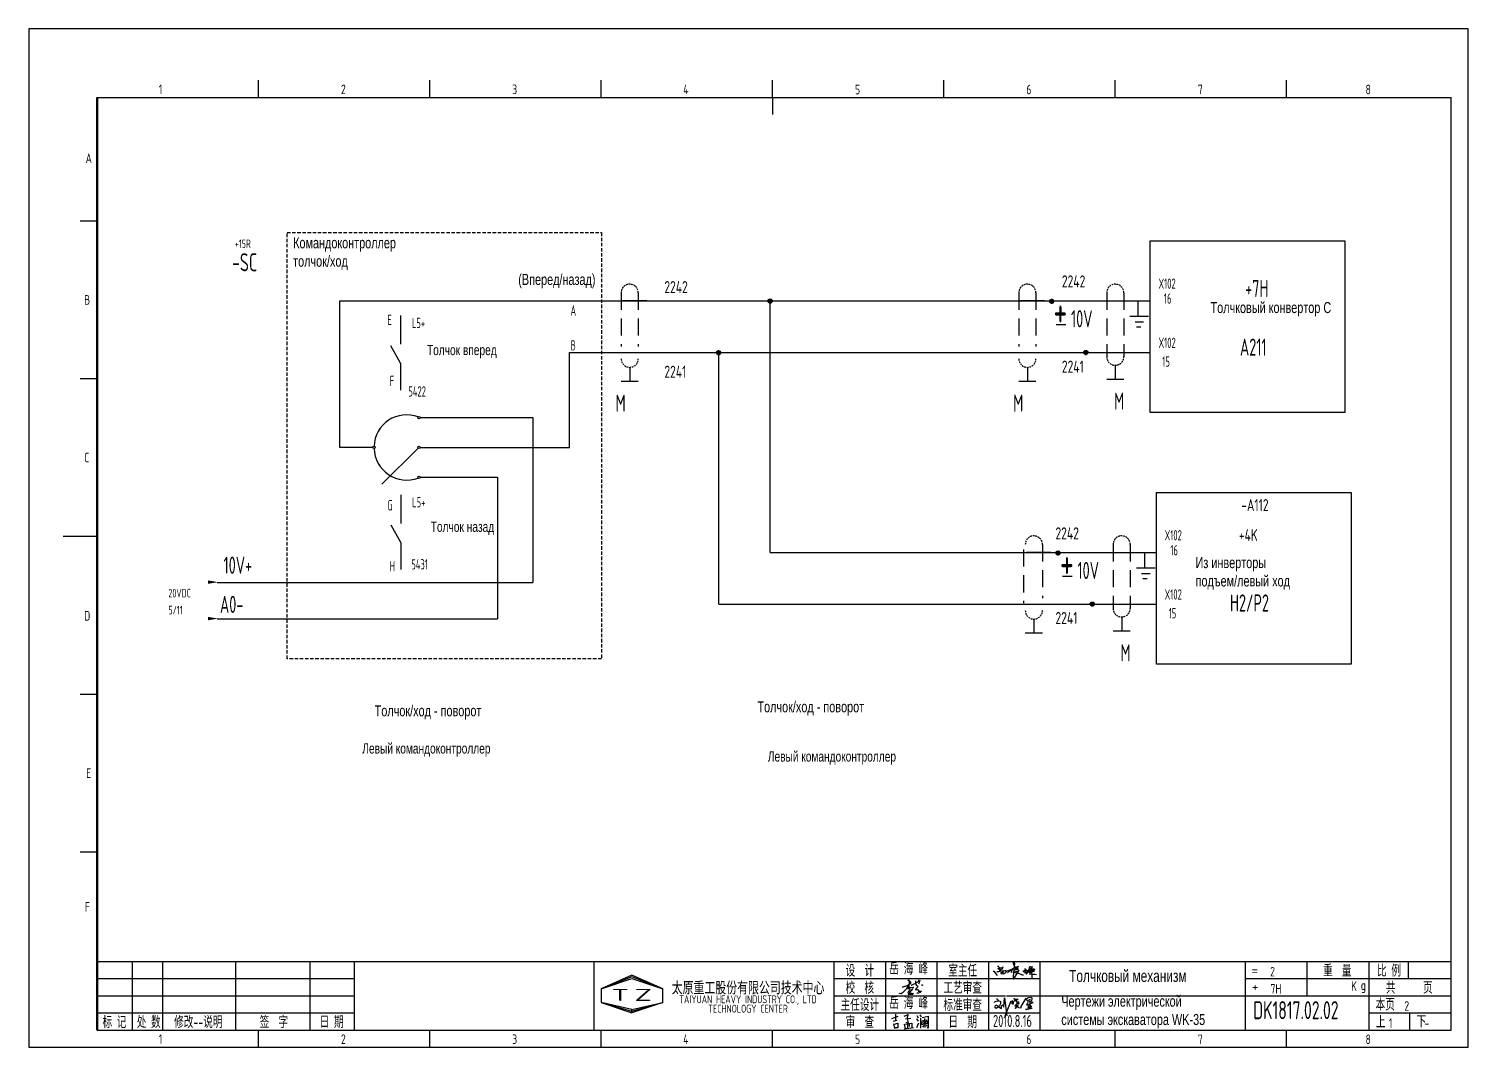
# Model space of a CAD drawing. Extents: x -1765 to 7249, y -2624 to 2092.
# Drawn here: x 644.8 to 1064.8, y -541.9 to -244.9 of the extents above; entities that cross this region are included whole.
import ezdxf
from ezdxf.enums import TextEntityAlignment as Align

# ---------------------------------------------------------------- set-up
doc = ezdxf.new("R2010")
doc.units = 0
doc.header["$LTSCALE"] = 2
doc.linetypes.add('DASHDOT', pattern=[1, 0.5, -0.25, 0, -0.25])
doc.linetypes.add('DASHED2', pattern=[0.375, 0.25, -0.125])
doc.layers.get('0').update_dxf_attribs({"linetype": 'CONTINUOUS'})
for name, color, linetype in [('01', 7, 'CONTINUOUS'), ('11', 3, 'CONTINUOUS'), ('CONTINUOUS', 7, 'CONTINUOUS'), ('DASHED', 2, 'DASHED2')]:
    doc.layers.add(name, color=color, linetype=linetype)
doc.styles.add('ROMAN', font='ROMANC.shx', dxfattribs={"width": 0.7, "height": 0.7})
doc.styles.add('ROMANS', font='romans', dxfattribs={"width": 0.67, "bigfont": 'hzlib'})
doc.styles.get("Standard").update_dxf_attribs({"font": 'isocp.shx', "width": 0.707, "bigfont": 'dfst.shx'})

# ---------------------------------------------------------------- blocks, each defined once
blk = doc.blocks.new('A$C5BE500A0')
for p, q in [((64.4, 48.9), (64.5, 51.6)), ((65.3, 44.3), (64.4, 48.9)), ((64.5, 51.6), (65.9, 52.2)), ((67.1, 48.5), (64.5, 17.9)), ((65.9, 52.2), (66.5, 51.5)), ((66.5, 51.5), (67.1, 48.5)), ((0, 24.1), (1.5, 23.9)), ((1.5, 23.9), (12.6, 10.8)), ((11.6, 21), (13.8, 22.8)), ((13.8, 22.8), (17.9, 23.5)), ((15.3, 41.2), (22.2, 26.1)), ((15.3, 40.1), (15.3, 41.2)), ((15.4, 37.7), (15.3, 40.1)), ((15.4, 32.4), (21, 34.6)), ((15.5, 31.8), (15.4, 32.4)), ((19.1, 30.1), (15.5, 31.8)), ((17.9, 23.5), (26, 24.9)), ((22.2, 26.1), (19.1, 30.1)), ((21, 34.6), (24.5, 35.1)), ((22.6, 18.1), (23.6, 19.3)), ((23.7, 17.3), (22.6, 18.1)), ((23.3, 27.9), (23.1, 27.8)), ((25.3, 29.5), (23.3, 27.9)), ((23.6, 19.3), (25.8, 19.9)), ((24.5, 35.1), (28.2, 35.6)), ((26.1, 16.2), (24.9, 15)), ((26.8, 30.7), (25.3, 29.5)), ((25.8, 19.9), (29.2, 20.8)), ((26, 24.9), (36.8, 26.1)), ((28.4, 20), (26.1, 16.2)), ((29.4, 34), (26.8, 30.7)), ((28.2, 35.6), (30.2, 36.8)), ((29.4, 15.2), (28.2, 15.7)), ((29.5, 22.1), (28.4, 20)), ((29.2, 20.8), (33, 21.4)), ((30.2, 38), (29.4, 34)), ((32.4, 15.1), (29.4, 15.2)), ((30.2, 22.7), (29.5, 22.1)), ((30.2, 36.8), (30.2, 38)), ((31.6, 22.6), (30.2, 22.7)), ((32.8, 22.1), (31.6, 22.6)), ((35, 16.2), (32.4, 15.1)), ((33, 21.4), (32.8, 22.1)), ((37.6, 17.7), (35, 16.2)), ((36.8, 26.1), (40.9, 26)), ((39.7, 20.3), (37.6, 17.7)), ((40.8, 21.6), (39.7, 20.3)), ((40.2, 22.8), (44.3, 25.4)), ((41.7, 24.4), (40.8, 21.6)), ((40.9, 26), (41.7, 24.4)), ((44.3, 25.4), (50.6, 27.7)), ((44.7, 18.7), (49.1, 22.6)), ((49.1, 22.6), (54.4, 27.2)), ((50.6, 27.7), (56.2, 29.3)), ((54.4, 27.2), (59.1, 30.4)), ((56.8, 20.6), (55.9, 19.6)), ((56.2, 29.3), (60.8, 29.6)), ((56.7, 31.7), (57.4, 29.6)), ((57.6, 25), (56.8, 20.6)), ((57.4, 29.6), (57.6, 25)), ((59.1, 30.4), (64.7, 33.7)), ((60.8, 29.6), (62.2, 29.2)), ((66.6, 21), (62.5, 20.6)), ((62.5, 20.6), (75.7, 18.4)), ((64.5, 17.9), (63.3, 8.5)), ((63.3, 8.5), (63.5, 0.1)), ((63.5, 0.1), (64.3, 0)), ((64.3, 0), (67.5, 2.5)), ((64.7, 33.7), (72, 37.3)), ((67.5, 39.5), (65.3, 44.3)), ((69.8, 21.4), (66.6, 21)), ((70.3, 36.3), (67.5, 39.5)), ((67.5, 2.5), (73.8, 13.7)), ((68.3, 28.6), (72.6, 29.4)), ((69.3, 29), (68.3, 28.6)), ((72, 30.5), (69.3, 29)), ((69.9, 34.1), (69.7, 33.3)), ((69.7, 33.3), (71.9, 33.6)), ((76.7, 24.1), (69.8, 21.4)), ((74.6, 36.5), (69.9, 34.1)), ((73.8, 32.8), (70.3, 36.3)), ((71.9, 33.6), (75.3, 34.2)), ((72, 37.3), (77.8, 39)), ((74.8, 31.8), (72, 30.5)), ((72.6, 29.4), (78.2, 30.4)), ((77.7, 30.8), (73.8, 32.8)), ((73.8, 13.7), (77.7, 20)), ((79.7, 39.2), (74.6, 36.5)), ((76.7, 32.6), (74.8, 31.8)), ((75.3, 34.2), (77, 34.5)), ((75.7, 18.4), (81.9, 16.6)), ((77.7, 33.5), (76.7, 32.6)), ((79.9, 25.4), (76.7, 24.1)), ((77, 34.5), (78, 34.1)), ((78, 34.1), (77.7, 33.5)), ((80.1, 30.5), (77.7, 30.8)), ((77.7, 20), (81.2, 25.6)), ((77.8, 39), (79.7, 39.2)), ((78.2, 30.4), (80.1, 30.5)), ((82.1, 26.9), (79.9, 25.4)), ((81.2, 25.6), (82.1, 26.9)), ((81.9, 16.6), (87.3, 14.8)), ((87.3, 14.8), (91.3, 12.9)), ((91.3, 12.9), (94.8, 12.6)), ((94.5, 25.2), (94.9, 23.9)), ((94.8, 12.6), (95.8, 12.8)), ((94.9, 23.9), (95.3, 23)), ((95.3, 23), (95.8, 22.8)), ((95.8, 22.8), (97, 23.3)), ((97, 23.3), (97.8, 25.3)), ((98.5, 23.8), (97.4, 25.9)), ((97.8, 25.3), (100.8, 27)), ((101.1, 23.3), (98.5, 23.8)), ((99, 31.4), (100.1, 32)), ((100.7, 21.1), (99.2, 17.4)), ((99.2, 17.4), (101.9, 20.9)), ((100.1, 32), (101.1, 31.6)), ((102.1, 27.7), (100.7, 21.1)), ((100.8, 27), (103.5, 26.5)), ((101.1, 31.6), (102.1, 30.6)), ((103.3, 23.7), (101.1, 23.3)), ((101.9, 20.9), (103.1, 21.8)), ((102.1, 30.6), (102.1, 27.7)), ((103.1, 21.8), (103.7, 20.1)), ((104.7, 23.9), (103.3, 23.7)), ((103.5, 26.5), (104.5, 25.2)), ((103.7, 20.1), (103.9, 18.5)), ((103.9, 18.5), (105, 16.1)), ((104.2, 28.7), (108.3, 26.3)), ((104.5, 25.2), (104.7, 23.9)), ((105, 16.1), (106.4, 15.7)), ((106.4, 15.7), (107.7, 17.3)), ((107.7, 17.3), (110.9, 22.6)), ((108.3, 26.3), (115.7, 20.2)), ((110.9, 22.6), (113.3, 30.9)), ((111.7, 21.6), (125.7, 23.5)), ((115.4, 22.1), (111.7, 21.6)), ((112.9, 30.9), (112.3, 30.9)), ((117.4, 32.7), (112.9, 30.9)), ((112.9, 26.9), (127.4, 26.5)), ((124.7, 26.6), (112.9, 26.9)), ((113.3, 30.9), (114.4, 35)), ((113.4, 15.2), (124.8, 14.7)), ((114.4, 35), (115.4, 38.4)), ((115.4, 38.4), (118.1, 38.8)), ((122.5, 23.3), (115.4, 22.1)), ((115.7, 20.2), (118.5, 18.9)), ((116.7, 30.8), (120.9, 31.8)), ((122.1, 34.8), (117.4, 32.7)), ((118.1, 38.8), (123.3, 38.3)), ((118.5, 18.9), (120.8, 19.6)), ((120.8, 19.6), (121.1, 20.7)), ((120.9, 31.8), (124.1, 32)), ((121.7, 31.5), (122.2, 1.9)), ((123, 28.1), (121.7, 31.5)), ((124.7, 36.8), (122.1, 34.8)), ((126.4, 24.6), (122.5, 23.3)), ((128.2, 25.5), (123, 28.1)), ((123.3, 38.3), (124.7, 36.8)), ((124.1, 32), (129.1, 31.3)), ((128.1, 26.7), (124.7, 26.6)), ((124.8, 14.7), (132, 14.1)), ((125.7, 23.5), (130.1, 23.8)), ((127.4, 26.5), (126.4, 24.6)), ((130.2, 28.3), (128.1, 26.7)), ((130.5, 24.3), (128.2, 25.5)), ((129.1, 31.3), (130.7, 30.3)), ((130.1, 23.8), (130.5, 24.3)), ((130.7, 30.3), (130.2, 28.3)), ((132, 14.1), (137.3, 13.6))]:
    blk.add_line(p, q)
blk = doc.blocks.new('POINT1')
h = blk.add_hatch()
h.set_pattern_fill('ANGLE', color=256, scale=0.01, style=0)
h.set_pattern_definition([(0, (0, 0), (0, 0.06985), [0.0508, -0.01905]), (90, (0, 0), (-0.06985, 4e-18), [0.0508, -0.01905])])
h.paths.add_polyline_path([(-0.6, 0, 1), (0.6, 0, 1)])
blk.add_circle((0, 0), 0.6)
blk = doc.blocks.new('lf')
for points in [[(409.4, 317.6), (411.9, 317.6), (420.7, 320.5), (429.4, 326.1), (429, 328.4), (426.7, 330.1), (424.2, 331.3), (423.4, 332.6), (424.4, 333.4), (425, 330.7), (425, 327.4), (425, 324.7), (424.8, 321.8), (424.8, 320.3), (424.8, 318.7), (425, 314.7), (425, 313), (424.8, 313)], [(432.1, 320.3), (430.6, 321.6), (450.9, 331.7), (450.9, 332.2)], [(439.5, 330.9), (440, 324.5), (442, 320.7)], [(446.2, 333.8), (448.1, 330.5), (448.1, 326.7), (446.6, 323.8)], [(421.5, 320.1), (421.3, 317.6), (420, 315.1), (418.6, 312.6), (416.7, 310.5), (414.9, 308.5), (411.9, 305.6), (410.1, 304.1), (408, 302.6), (406.1, 302), (403.6, 302.6), (403.6, 303.5), (403.9, 303.5)], [(421.3, 316.2), (424.8, 315.9), (427.1, 316), (429.8, 316), (434.8, 316.8), (436, 316.8)], [(421.9, 314.1), (423.8, 314.1), (425.4, 313.7), (426, 313), (426.9, 312), (427.1, 312), (426.5, 310.5), (426.1, 309.5), (424.2, 306.6), (423.1, 305.4), (422.1, 304.5), (423.2, 303.3), (427.3, 303.1), (429.8, 303.1), (432.3, 302.9), (435.4, 302.7), (433.1, 299.9), (424.6, 299.5), (424, 300.4), (425.6, 303.3), (434.3, 313.5)], [(441.8, 320.7), (443.7, 320.1), (444.9, 317.6), (443.1, 315.5), (439.7, 311.8), (439.8, 310.6), (445.4, 311.2), (447, 310.3), (445.6, 307.4), (453.6, 308), (450.3, 304.7), (447, 303.3), (443.7, 303.1), (442.9, 303.7)], [(453.4, 322.4), (454.9, 322.2), (455.7, 321.8), (456.1, 321.6), (456.3, 321.4)]]:
    blk.add_lwpolyline(points)

msp = doc.modelspace()

# ---------------------------------------------------------------- linework, layer by layer
at = {"color": 1, "ltscale": 2}
for p, q in [((735.63, -366.96), (735.63, -324.23)), ((861.11, -397.62), (861.11, -324.23)), ((968.55, -328.69), (968.55, -324.26)), ((966.15, -328.69), (971.58, -328.69)), ((967.61, -330.35), (970.12, -330.35)), ((968.03, -331.81), (969.28, -331.81)), ((802.64, -366.93), (802.64, -339.23)), ((846.13, -412.7), (846.13, -339.23)), ((759.07, -358.25), (781.48, -358.25)), ((781.48, -358.25), (791.93, -358.25)), ((791.93, -358.25), (791.93, -406.35)), ((739.32, -366.96), (735.63, -366.96)), ((745.23, -366.96), (739.32, -366.96)), ((747.81, -377.69), (758.46, -367.2)), ((759.07, -366.95), (802.64, -366.93)), ((759.07, -375.64), (781.57, -375.64)), ((781.57, -375.64), (781.57, -416.94)), ((970.43, -402.08), (970.43, -397.65)), ((968.03, -402.08), (973.46, -402.08)), ((699.79, -406.35), (791.93, -406.35)), ((969.49, -403.75), (972, -403.75)), ((969.91, -405.21), (971.16, -405.21)), ((861.11, -412.69), (861.11, -412.62)), ((699.79, -416.94), (781.57, -416.94))]:
    msp.add_line(p, q, dxfattribs=at)
for p, q in [((939.83, -526.86), (999.83, -526.86)), ((896.68, -533.45), (898.49, -532.81)), ((897.69, -532.27), (897.69, -534.09)), ((900.23, -532.85), (901.4, -532.33)), ((900.23, -532.85), (900.23, -532.85)), ((900.62, -533.63), (902.18, -533.37)), ((901.4, -532.33), (901.14, -533.11)), ((901.14, -533.11), (901.14, -533.37)), ((901.14, -533.37), (901.4, -534.92)), ((904, -532.62), (904.36, -533.26)), ((904.82, -532.41), (905.18, -533.05)), ((905.06, -533.35), (905.06, -536.35)), ((905.51, -533.2), (907.21, -532.84)), ((907.21, -532.84), (907.24, -532.84)), ((907.24, -532.84), (907.24, -536.29)), ((897.19, -534.23), (898.23, -533.97)), ((897.19, -535.01), (897.45, -536.43)), ((897.32, -535.13), (898.36, -534.88)), ((898.36, -536.17), (897.32, -536.17)), ((897.45, -533.97), (897.45, -533.97)), ((898.36, -534.88), (898.36, -536.17)), ((900.24, -536.48), (903.01, -536.11)), ((900.3, -535.13), (900.56, -536.43)), ((900.43, -535.13), (902.51, -534.88)), ((901.4, -534.92), (900.88, -534.66)), ((901.21, -535.13), (901.21, -536.17)), ((901.73, -535.01), (901.73, -535.78)), ((902.51, -534.88), (902.51, -536.3)), ((903.82, -533.56), (904.36, -534.29)), ((904, -536.11), (904.51, -534.78)), ((905.36, -534.5), (905.39, -535.2)), ((907.06, -534.29), (905.39, -534.63)), ((905.39, -535.2), (907.18, -534.9)), ((905.42, -534.14), (906.85, -533.84)), ((905.95, -535.54), (905.61, -536.05)), ((905.82, -534.81), (906, -534.96)), ((906.21, -533.5), (906.3, -536.11)), ((906.64, -534.63), (906.46, -534.96)), ((906.63, -535.37), (906.97, -535.71)), ((907.24, -536.29), (906.97, -535.99)), ((907.18, -534.9), (907.06, -534.29))]:
    msp.add_line(p, q)
at = {"color": 1, "linetype": 'DASHED2', "ltscale": 2}
msp.add_lwpolyline([(720.18, -304.29), (811.94, -304.29), (811.94, -428.58), (720.18, -428.58)], close=True, dxfattribs=at)
at = {"color": 1, "ltscale": 2}
for centre in [(758.71, -358.25), (745.59, -366.95), (745.59, -366.95), (758.71, -366.95), (758.71, -375.64)]:
    msp.add_circle(centre, 0.356, dxfattribs=at)
for start, end in [(69.5114, 177.8582), (182.1418, 290.5823)]:
    msp.add_arc((755.09, -366.95), 9.52, start, end, dxfattribs=at)
at = {"color": 1}
for points in [[(697.09, -405.73), (697.09, -406.73), (700.09, -406.23)], [(697.09, -416.36), (697.09, -417.36), (700.09, -416.86)]]:
    msp.add_solid(points, dxfattribs=at)
at = {"layer": '01', "color": 1, "ltscale": 2}
for p, q in [((735.63, -324.23), (871.92, -324.23)), ((800.63, -324.23), (871.92, -324.23)), ((825.16, -324.23), (818.04, -324.23)), ((861.74, -324.23), (903.32, -324.23)), ((881.11, -324.23), (903.32, -324.23)), ((902.22, -324.23), (934.07, -324.23)), ((902.36, -324.23), (972.01, -324.23)), ((941.18, -324.23), (934.07, -324.23)), ((935.11, -324.23), (948.55, -324.23)), ((802.64, -339.23), (871.89, -339.23)), ((802.64, -339.23), (871.89, -339.23)), ((861.11, -339.23), (903.3, -339.23)), ((881.11, -339.23), (903.3, -339.23)), ((902.08, -339.23), (948.55, -339.23)), ((902.36, -339.23), (972.01, -339.23)), ((861.11, -397.62), (973.89, -397.62)), ((943.06, -397.62), (935.95, -397.62)), ((936.99, -397.62), (950.43, -397.62)), ((846.13, -412.62), (973.89, -412.62)), ((879.87, -412.62), (950.43, -412.62))]:
    msp.add_line(p, q, dxfattribs=at)
at = {"layer": '01', "color": 1, "linetype": 'Continuous', "ltscale": 2}
for p, q in [((753.31, -328.47), (753.31, -336.88)), ((753.31, -342.36), (753.31, -350.26)), ((753.39, -380.78), (753.39, -389.18)), ((753.39, -394.67), (753.39, -402.57))]:
    msp.add_line(p, q, dxfattribs=at)
at = {"layer": '01', "color": 1, "ltscale": 5}
for p, q in [((944.57, -331.13), (947.44, -331.13)), ((946.45, -404.52), (949.32, -404.52))]:
    msp.add_line(p, q, dxfattribs=at)
at = {"layer": '01', "color": 1, "ltscale": 2}
for points in [[(972.01, -306.73), (1028.85, -306.73), (1028.85, -356.73), (972.01, -356.73)], [(973.89, -380.12), (1030.73, -380.12), (1030.73, -430.12), (973.89, -430.12)]]:
    msp.add_lwpolyline(points, close=True, dxfattribs=at)
at = {"layer": 'CONTINUOUS', "color": 3}
for p, q in [((1064.83, -244.86), (644.83, -244.86)), ((644.83, -244.86), (644.83, -541.86)), ((1064.83, -541.86), (1064.83, -244.86)), ((644.83, -541.86), (1064.83, -541.86))]:
    msp.add_line(p, q, dxfattribs=at)
at = {"layer": 'CONTINUOUS', "linetype": 'Continuous'}
for p, q in [((711.83, -264.86), (711.83, -259.86)), ((761.83, -264.86), (761.83, -259.86)), ((811.83, -264.86), (811.83, -259.86)), ((911.83, -264.86), (911.83, -259.86)), ((961.83, -264.86), (961.83, -259.86)), ((1011.83, -264.86), (1011.83, -259.86)), ((659.83, -300.86), (664.83, -300.86)), ((659.83, -346.86), (664.83, -346.86)), ((654.83, -392.86), (664.83, -392.86)), ((659.83, -438.86), (664.83, -438.86)), ((659.83, -484.86), (664.83, -484.86)), ((664.83, -516.86), (1059.83, -516.86)), ((675.11, -536.86), (675.11, -516.86)), ((683.94, -536.86), (683.94, -516.86)), ((705.18, -516.86), (705.18, -536.86)), ((726.83, -516.86), (726.83, -536.86)), ((739.83, -536.86), (739.83, -516.86)), ((809.83, -536.86), (809.83, -516.86)), ((879.83, -536.86), (879.83, -516.86)), ((894.83, -516.86), (894.83, -536.86)), ((909.83, -516.86), (909.83, -536.86)), ((924.83, -516.86), (924.83, -536.86)), ((939.83, -516.86), (939.83, -536.86)), ((999.83, -536.86), (999.83, -516.86)), ((1017.73, -516.86), (1017.73, -526.86)), ((1035.83, -516.86), (1035.83, -536.86)), ((664.83, -521.86), (739.83, -521.86)), ((820.83, -520.86), (811.83, -524.86)), ((820.83, -521.36), (811.83, -524.86)), ((811.83, -524.86), (820.83, -521.86)), ((811.83, -524.86), (811.83, -528.86)), ((829.83, -524.86), (820.83, -520.86)), ((829.83, -524.86), (820.83, -521.36)), ((820.83, -521.86), (829.83, -524.86)), ((829.83, -528.86), (829.83, -524.86)), ((879.83, -521.86), (929.83, -521.86)), ((929.83, -521.86), (939.83, -521.86)), ((929.83, -521.86), (939.83, -521.86)), ((999.83, -521.86), (1059.83, -521.86)), ((664.83, -526.86), (739.83, -526.86)), ((811.83, -528.86), (820.83, -531.86)), ((820.83, -530.86), (811.83, -528.86)), ((811.83, -528.86), (820.83, -531.36)), ((820.83, -531.36), (829.83, -528.86)), ((829.83, -528.86), (820.83, -531.86)), ((820.83, -530.86), (829.83, -528.86)), ((879.83, -526.86), (929.83, -526.86)), ((930.16, -526.86), (939.83, -526.86)), ((999.83, -526.86), (1059.83, -526.86)), ((664.83, -531.86), (739.83, -531.86)), ((820.83, -531.86), (820.83, -530.86)), ((820.83, -531.86), (820.83, -530.86)), ((879.83, -531.86), (929.83, -531.86)), ((929.83, -531.86), (939.83, -531.86)), ((1035.83, -531.86), (1059.83, -531.86)), ((711.83, -541.86), (711.83, -536.86)), ((761.83, -541.86), (761.83, -536.86)), ((811.83, -541.86), (811.83, -536.86)), ((911.83, -541.86), (911.83, -536.86)), ((961.83, -541.86), (961.83, -536.86)), ((1011.83, -541.86), (1011.83, -536.86))]:
    msp.add_line(p, q, dxfattribs=at)
at = {"layer": 'CONTINUOUS'}
for p, q in [((861.83, -264.86), (861.83, -259.86)), ((664.83, -264.86), (1059.83, -264.86)), ((861.83, -264.86), (861.83, -269.86)), ((1059.83, -536.86), (1059.83, -264.86)), ((1047.33, -516.86), (1047.33, -521.86)), ((926.5, -528.84), (926.75, -528.63)), ((926.5, -528.84), (926.75, -528.63)), ((926.5, -528.84), (926.75, -528.63)), ((926.5, -528.84), (926.75, -528.63)), ((926.75, -528.63), (927.11, -528.48)), ((926.75, -528.63), (927.11, -528.48)), ((926.75, -528.63), (927.11, -528.48)), ((926.75, -528.63), (927.11, -528.48)), ((927.11, -528.48), (927.47, -528.38)), ((927.11, -528.48), (927.47, -528.38)), ((927.11, -528.48), (927.47, -528.38)), ((927.11, -528.48), (927.47, -528.38)), ((927.16, -527.66), (927.52, -527.87)), ((927.16, -527.66), (927.52, -527.87)), ((927.16, -527.66), (927.52, -527.87)), ((927.16, -527.66), (927.52, -527.87)), ((927.47, -528.38), (927.98, -528.33)), ((927.47, -528.38), (927.98, -528.33)), ((927.47, -528.38), (927.98, -528.33)), ((927.47, -528.38), (927.98, -528.33)), ((927.52, -527.87), (927.57, -528.02)), ((927.52, -527.87), (927.57, -528.02)), ((927.52, -527.87), (927.57, -528.02)), ((927.52, -527.87), (927.57, -528.02)), ((927.57, -528.02), (927.57, -528.33)), ((927.57, -528.02), (927.57, -528.33)), ((927.57, -528.02), (927.57, -528.33)), ((927.57, -528.02), (927.57, -528.33)), ((927.98, -528.33), (928.38, -528.43)), ((927.98, -528.33), (928.38, -528.43)), ((927.98, -528.33), (928.38, -528.43)), ((927.98, -528.33), (928.38, -528.43)), ((928.38, -529.04), (928.28, -529.4)), ((928.38, -529.04), (928.28, -529.4)), ((928.38, -529.04), (928.28, -529.4)), ((928.38, -529.04), (928.28, -529.4)), ((928.38, -528.43), (928.38, -528.63)), ((928.38, -528.43), (928.38, -528.63)), ((928.38, -528.43), (928.38, -528.63)), ((928.38, -528.43), (928.38, -528.63)), ((928.38, -528.63), (928.38, -529.04)), ((928.38, -528.63), (928.38, -529.04)), ((928.38, -528.63), (928.38, -529.04)), ((928.38, -528.63), (928.38, -529.04)), ((929.3, -530.16), (929.56, -527.51)), ((929.3, -530.16), (929.56, -527.51)), ((929.3, -530.16), (929.56, -527.51)), ((929.3, -530.16), (929.56, -527.51)), ((929.56, -527.51), (930.17, -532.71)), ((929.56, -527.51), (930.17, -532.71)), ((929.56, -527.51), (930.17, -532.71)), ((929.56, -527.51), (930.17, -532.71)), ((929.71, -532.76), (931.5, -528.35)), ((929.71, -532.76), (931.5, -528.35)), ((929.71, -532.76), (931.5, -528.35)), ((929.71, -532.76), (931.5, -528.35)), ((931.54, -528.43), (931.65, -528.9)), ((931.54, -528.43), (931.65, -528.9)), ((931.54, -528.43), (931.65, -528.9)), ((931.54, -528.43), (931.65, -528.9)), ((931.65, -528.43), (931.8, -528.32)), ((931.65, -528.43), (931.8, -528.32)), ((931.65, -528.43), (931.8, -528.32)), ((931.65, -528.43), (931.8, -528.32)), ((931.76, -529.23), (931.65, -528.43)), ((931.76, -529.23), (931.65, -528.43)), ((931.76, -529.23), (931.65, -528.43)), ((931.76, -529.23), (931.65, -528.43)), ((931.65, -528.9), (931.76, -529.23)), ((931.65, -528.9), (931.76, -529.23)), ((931.65, -528.9), (931.76, -529.23)), ((931.65, -528.9), (931.76, -529.23)), ((931.8, -528.32), (931.95, -528.32)), ((931.8, -528.32), (931.95, -528.32)), ((931.8, -528.32), (931.95, -528.32)), ((931.8, -528.32), (931.95, -528.32)), ((931.87, -529.01), (931.91, -528.76)), ((931.87, -529.01), (931.91, -528.76)), ((931.87, -529.01), (931.91, -528.76)), ((931.87, -529.01), (931.91, -528.76)), ((931.91, -529.27), (931.87, -529.01)), ((931.91, -529.27), (931.87, -529.01)), ((931.91, -529.27), (931.87, -529.01)), ((931.91, -529.27), (931.87, -529.01)), ((931.91, -528.76), (931.99, -528.57)), ((931.91, -528.76), (931.99, -528.57)), ((931.91, -528.76), (931.99, -528.57)), ((931.91, -528.76), (931.99, -528.57)), ((931.95, -528.32), (932.1, -528.65)), ((931.95, -528.32), (932.1, -528.65)), ((931.95, -528.32), (932.1, -528.65)), ((931.95, -528.32), (932.1, -528.65)), ((931.99, -528.57), (932.24, -528.39)), ((931.99, -528.57), (932.24, -528.39)), ((931.99, -528.57), (932.24, -528.39)), ((931.99, -528.57), (932.24, -528.39)), ((932.1, -529.01), (932.02, -529.34)), ((932.1, -529.01), (932.02, -529.34)), ((932.1, -529.01), (932.02, -529.34)), ((932.1, -529.01), (932.02, -529.34)), ((932.1, -528.65), (932.1, -529.01)), ((932.1, -528.65), (932.1, -529.01)), ((932.1, -528.65), (932.1, -529.01)), ((932.1, -528.65), (932.1, -529.01)), ((932.21, -527.66), (933.34, -528.94)), ((932.39, -527.88), (932.21, -527.66)), ((932.21, -527.66), (933.34, -528.94)), ((932.39, -527.88), (932.21, -527.66)), ((932.21, -527.66), (933.34, -528.94)), ((932.39, -527.88), (932.21, -527.66)), ((932.21, -527.66), (933.34, -528.94)), ((932.39, -527.88), (932.21, -527.66)), ((932.24, -528.39), (932.65, -528.21)), ((932.24, -528.39), (932.65, -528.21)), ((932.24, -528.39), (932.65, -528.21)), ((932.24, -528.39), (932.65, -528.21)), ((933.49, -527.95), (932.39, -527.88)), ((933.49, -527.95), (932.39, -527.88)), ((933.49, -527.95), (932.39, -527.88)), ((933.49, -527.95), (932.39, -527.88)), ((932.65, -528.21), (933.16, -528.06)), ((932.65, -528.21), (933.16, -528.06)), ((932.65, -528.21), (933.16, -528.06)), ((932.65, -528.21), (933.16, -528.06)), ((933.45, -528.76), (933.01, -529.31)), ((933.45, -528.76), (933.01, -529.31)), ((933.45, -528.76), (933.01, -529.31)), ((933.45, -528.76), (933.01, -529.31)), ((933.16, -528.06), (933.49, -527.95)), ((933.16, -528.06), (933.49, -527.95)), ((933.16, -528.06), (933.49, -527.95)), ((933.16, -528.06), (933.49, -527.95)), ((933.34, -528.94), (933.68, -529.2)), ((933.34, -528.94), (933.68, -529.2)), ((933.34, -528.94), (933.68, -529.2)), ((933.34, -528.94), (933.68, -529.2)), ((933.71, -528.68), (933.45, -528.76)), ((933.71, -528.68), (933.45, -528.76)), ((933.71, -528.68), (933.45, -528.76)), ((933.71, -528.68), (933.45, -528.76)), ((933.68, -529.2), (933.82, -528.94)), ((933.68, -529.2), (933.82, -528.94)), ((933.68, -529.2), (933.82, -528.94)), ((933.68, -529.2), (933.82, -528.94)), ((933.82, -528.94), (933.71, -528.68)), ((933.82, -528.94), (933.71, -528.68)), ((933.82, -528.94), (933.71, -528.68)), ((933.82, -528.94), (933.71, -528.68)), ((934.37, -529.95), (935.87, -527.57)), ((934.37, -529.95), (935.87, -527.57)), ((934.37, -529.95), (935.87, -527.57)), ((934.37, -529.95), (935.87, -527.57)), ((935.86, -527.64), (935.99, -528.07)), ((935.86, -527.64), (935.99, -528.07)), ((935.86, -527.64), (935.99, -528.07)), ((935.86, -527.64), (935.99, -528.07)), ((935.96, -527.9), (936.32, -527.48)), ((935.96, -527.9), (936.32, -527.48)), ((935.96, -527.9), (936.32, -527.48)), ((935.96, -527.9), (936.32, -527.48)), ((936.15, -529.18), (935.96, -529.47)), ((936.15, -529.18), (935.96, -529.47)), ((936.15, -529.18), (935.96, -529.47)), ((936.15, -529.18), (935.96, -529.47)), ((935.99, -528.07), (936.22, -528.33)), ((935.99, -528.07), (936.22, -528.33)), ((935.99, -528.07), (936.22, -528.33)), ((935.99, -528.07), (936.22, -528.33)), ((936.32, -528.85), (936.15, -529.18)), ((936.32, -528.85), (936.15, -529.18)), ((936.32, -528.85), (936.15, -529.18)), ((936.32, -528.85), (936.15, -529.18)), ((936.22, -528.33), (936.35, -528.36)), ((936.22, -528.33), (936.35, -528.36)), ((936.22, -528.33), (936.35, -528.36)), ((936.22, -528.33), (936.35, -528.36)), ((936.32, -527.48), (936.61, -527.38)), ((936.32, -527.48), (936.61, -527.38)), ((936.32, -527.48), (936.61, -527.38)), ((936.32, -527.48), (936.61, -527.38)), ((936.41, -528.72), (936.32, -528.85)), ((936.41, -528.72), (936.32, -528.85)), ((936.41, -528.72), (936.32, -528.85)), ((936.41, -528.72), (936.32, -528.85)), ((936.54, -528.33), (936.61, -528.1)), ((936.54, -528.33), (936.61, -528.1)), ((936.54, -528.33), (936.61, -528.1)), ((936.54, -528.33), (936.61, -528.1)), ((936.74, -528.56), (936.54, -528.33)), ((936.74, -528.56), (936.54, -528.33)), ((936.74, -528.56), (936.54, -528.33)), ((936.74, -528.56), (936.54, -528.33)), ((936.61, -527.38), (937, -527.29)), ((936.61, -527.38), (937, -527.29)), ((936.61, -527.38), (937, -527.29)), ((936.61, -527.38), (937, -527.29)), ((936.61, -528.1), (936.8, -527.94)), ((936.61, -528.1), (936.8, -527.94)), ((936.61, -528.1), (936.8, -527.94)), ((936.61, -528.1), (936.8, -527.94)), ((937.16, -528.52), (936.74, -528.56)), ((937.16, -528.52), (936.74, -528.56)), ((937.16, -528.52), (936.74, -528.56)), ((937.16, -528.52), (936.74, -528.56)), ((936.8, -527.94), (937.07, -527.87)), ((936.8, -527.94), (937.07, -527.87)), ((936.8, -527.94), (937.07, -527.87)), ((936.8, -527.94), (937.07, -527.87)), ((936.94, -528.66), (936.97, -529.01)), ((937.92, -528.85), (936.94, -528.66)), ((936.94, -528.66), (936.97, -529.01)), ((937.92, -528.85), (936.94, -528.66)), ((936.94, -528.66), (936.97, -529.01)), ((937.92, -528.85), (936.94, -528.66)), ((936.94, -528.66), (936.97, -529.01)), ((937.92, -528.85), (936.94, -528.66)), ((936.94, -529.21), (937.39, -529.01)), ((936.97, -529.01), (936.94, -529.5)), ((936.94, -529.21), (937.39, -529.01)), ((936.97, -529.01), (936.94, -529.5)), ((936.94, -529.21), (937.39, -529.01)), ((936.97, -529.01), (936.94, -529.5)), ((936.94, -529.21), (937.39, -529.01)), ((936.97, -529.01), (936.94, -529.5)), ((937.07, -527.87), (937.16, -527.84)), ((937.07, -527.87), (937.16, -527.84)), ((937.07, -527.87), (937.16, -527.84)), ((937.07, -527.87), (937.16, -527.84)), ((937.43, -528.26), (937.16, -528.52)), ((937.43, -528.26), (937.16, -528.52)), ((937.43, -528.26), (937.16, -528.52)), ((937.43, -528.26), (937.16, -528.52)), ((937.26, -527.29), (937.49, -527.42)), ((937.26, -527.29), (937.49, -527.42)), ((937.26, -527.29), (937.49, -527.42)), ((937.26, -527.29), (937.49, -527.42)), ((937.39, -529.01), (937.92, -528.85)), ((937.39, -529.01), (937.92, -528.85)), ((937.39, -529.01), (937.92, -528.85)), ((937.39, -529.01), (937.92, -528.85)), ((937.52, -527.81), (937.43, -528.26)), ((937.52, -527.81), (937.43, -528.26)), ((937.52, -527.81), (937.43, -528.26)), ((937.52, -527.81), (937.43, -528.26)), ((937.49, -527.42), (937.52, -527.81)), ((937.49, -527.42), (937.52, -527.81)), ((937.49, -527.42), (937.52, -527.81)), ((937.49, -527.42), (937.52, -527.81)), ((926.85, -530.06), (926.95, -529.7)), ((926.85, -530.06), (926.95, -529.7)), ((926.85, -530.06), (926.95, -529.7)), ((926.85, -530.06), (926.95, -529.7)), ((926.85, -530.37), (926.85, -530.06)), ((926.85, -530.37), (926.85, -530.06)), ((926.85, -530.37), (926.85, -530.06)), ((926.85, -530.37), (926.85, -530.06)), ((927.11, -530.62), (926.85, -530.37)), ((927.11, -530.62), (926.85, -530.37)), ((927.11, -530.62), (926.85, -530.37)), ((927.11, -530.62), (926.85, -530.37)), ((926.95, -529.7), (927.01, -529.55)), ((926.95, -529.7), (927.01, -529.55)), ((926.95, -529.7), (927.01, -529.55)), ((926.95, -529.7), (927.01, -529.55)), ((927.01, -529.55), (927.21, -529.6)), ((927.01, -529.55), (927.21, -529.6)), ((927.01, -529.55), (927.21, -529.6)), ((927.01, -529.55), (927.21, -529.6)), ((927.77, -530.06), (927.11, -530.62)), ((927.77, -530.06), (927.11, -530.62)), ((927.77, -530.06), (927.11, -530.62)), ((927.77, -530.06), (927.11, -530.62)), ((927.21, -529.6), (927.57, -529.75)), ((927.21, -529.6), (927.57, -529.75)), ((927.21, -529.6), (927.57, -529.75)), ((927.21, -529.6), (927.57, -529.75)), ((927.57, -529.75), (927.92, -530.11)), ((927.57, -529.75), (927.92, -530.11)), ((927.57, -529.75), (927.92, -530.11)), ((927.57, -529.75), (927.92, -530.11)), ((928.08, -529.81), (927.77, -530.06)), ((928.08, -529.81), (927.77, -530.06)), ((928.08, -529.81), (927.77, -530.06)), ((928.08, -529.81), (927.77, -530.06)), ((927.92, -530.11), (928.23, -530.37)), ((927.92, -530.11), (928.23, -530.37)), ((927.92, -530.11), (928.23, -530.37)), ((927.92, -530.11), (928.23, -530.37)), ((928.28, -529.4), (928.08, -529.81)), ((928.28, -529.4), (928.08, -529.81)), ((928.28, -529.4), (928.08, -529.81)), ((928.28, -529.4), (928.08, -529.81)), ((928.23, -530.37), (928.38, -530.47)), ((928.23, -530.37), (928.38, -530.47)), ((928.23, -530.37), (928.38, -530.47)), ((928.23, -530.37), (928.38, -530.47)), ((928.38, -530.47), (928.69, -530.57)), ((928.38, -530.47), (928.69, -530.57)), ((928.38, -530.47), (928.69, -530.57)), ((928.38, -530.47), (928.69, -530.57)), ((928.69, -529.96), (928.84, -529.7)), ((928.69, -529.96), (928.84, -529.7)), ((928.69, -529.96), (928.84, -529.7)), ((928.69, -529.96), (928.84, -529.7)), ((928.69, -530.57), (928.69, -529.96)), ((928.69, -530.57), (928.69, -529.96)), ((928.69, -530.57), (928.69, -529.96)), ((928.69, -530.57), (928.69, -529.96)), ((928.84, -529.7), (929.05, -529.5)), ((928.84, -529.7), (929.05, -529.5)), ((928.84, -529.7), (929.05, -529.5)), ((928.84, -529.7), (929.05, -529.5)), ((929.05, -529.5), (929.1, -529.6)), ((929.05, -529.5), (929.1, -529.6)), ((929.05, -529.5), (929.1, -529.6)), ((929.05, -529.5), (929.1, -529.6)), ((929.1, -529.6), (929.25, -529.96)), ((929.1, -529.6), (929.25, -529.96)), ((929.1, -529.6), (929.25, -529.96)), ((929.1, -529.6), (929.25, -529.96)), ((929.25, -529.96), (929.25, -530.06)), ((929.25, -529.96), (929.25, -530.06)), ((929.25, -529.96), (929.25, -530.06)), ((929.25, -529.96), (929.25, -530.06)), ((929.25, -530.06), (929.3, -530.16)), ((929.25, -530.06), (929.3, -530.16)), ((929.25, -530.06), (929.3, -530.16)), ((929.25, -530.06), (929.3, -530.16)), ((932.02, -529.34), (931.91, -529.27)), ((932.02, -529.34), (931.91, -529.27)), ((932.02, -529.34), (931.91, -529.27)), ((932.02, -529.34), (931.91, -529.27)), ((932.72, -529.6), (932.5, -529.82)), ((932.72, -529.6), (932.5, -529.82)), ((932.72, -529.6), (932.5, -529.82)), ((932.72, -529.6), (932.5, -529.82)), ((932.5, -529.82), (932.61, -529.78)), ((932.5, -529.82), (932.61, -529.78)), ((932.5, -529.82), (932.61, -529.78)), ((932.5, -529.82), (932.61, -529.78)), ((932.61, -529.78), (933.31, -529.56)), ((932.61, -529.78), (933.31, -529.56)), ((932.61, -529.78), (933.31, -529.56)), ((932.61, -529.78), (933.31, -529.56)), ((932.68, -530.59), (933.27, -529.89)), ((932.68, -530.59), (933.27, -529.89)), ((932.68, -530.59), (933.27, -529.89)), ((932.68, -530.59), (933.27, -529.89)), ((933.12, -530.04), (932.68, -530.59)), ((933.12, -530.04), (932.68, -530.59)), ((933.12, -530.04), (932.68, -530.59)), ((933.12, -530.04), (932.68, -530.59)), ((933.01, -529.31), (932.72, -529.6)), ((933.01, -529.31), (932.72, -529.6)), ((933.01, -529.31), (932.72, -529.6)), ((933.01, -529.31), (932.72, -529.6)), ((933.49, -529.6), (933.12, -530.04)), ((933.49, -529.6), (933.12, -530.04)), ((933.49, -529.6), (933.12, -530.04)), ((933.49, -529.6), (933.12, -530.04)), ((933.27, -529.89), (933.34, -529.89)), ((933.27, -529.89), (933.34, -529.89)), ((933.27, -529.89), (933.34, -529.89)), ((933.27, -529.89), (933.34, -529.89)), ((933.31, -529.56), (933.45, -529.6)), ((933.31, -529.56), (933.45, -529.6)), ((933.31, -529.56), (933.45, -529.6)), ((933.31, -529.56), (933.45, -529.6)), ((933.34, -529.89), (933.45, -530.15)), ((933.34, -529.89), (933.45, -530.15)), ((933.34, -529.89), (933.45, -530.15)), ((933.34, -529.89), (933.45, -530.15)), ((933.45, -529.6), (933.49, -529.6)), ((933.45, -529.6), (933.49, -529.6)), ((933.45, -529.6), (933.49, -529.6)), ((933.45, -529.6), (933.49, -529.6)), ((933.45, -530.15), (933.64, -530.3)), ((933.45, -530.15), (933.64, -530.3)), ((933.45, -530.15), (933.64, -530.3)), ((933.45, -530.15), (933.64, -530.3)), ((933.64, -530.3), (934.41, -530.37)), ((933.64, -530.3), (934.41, -530.37)), ((933.64, -530.3), (934.41, -530.37)), ((933.64, -530.3), (934.41, -530.37)), ((934.42, -530.36), (934.37, -529.95)), ((934.42, -530.36), (934.37, -529.95)), ((934.42, -530.36), (934.37, -529.95)), ((934.42, -530.36), (934.37, -529.95)), ((935.69, -530.87), (937.56, -530.48)), ((935.69, -530.87), (937.56, -530.48)), ((935.69, -530.87), (937.56, -530.48)), ((935.69, -530.87), (937.56, -530.48)), ((937.03, -530.58), (935.69, -530.87)), ((937.03, -530.58), (935.69, -530.87)), ((937.03, -530.58), (935.69, -530.87)), ((937.03, -530.58), (935.69, -530.87)), ((935.96, -529.47), (936.05, -529.54)), ((935.96, -529.47), (936.05, -529.54)), ((935.96, -529.47), (936.05, -529.54)), ((935.96, -529.47), (936.05, -529.54)), ((936.05, -529.54), (936.41, -529.47)), ((936.05, -529.54), (936.41, -529.47)), ((936.05, -529.54), (936.41, -529.47)), ((936.05, -529.54), (936.41, -529.47)), ((936.38, -530.22), (936.61, -529.93)), ((936.38, -530.22), (936.61, -529.93)), ((936.38, -530.22), (936.61, -529.93)), ((936.38, -530.22), (936.61, -529.93)), ((936.9, -530.45), (936.38, -530.22)), ((936.9, -530.45), (936.38, -530.22)), ((936.9, -530.45), (936.38, -530.22)), ((936.9, -530.45), (936.38, -530.22)), ((936.41, -529.47), (936.94, -529.21)), ((936.41, -529.47), (936.94, -529.21)), ((936.41, -529.47), (936.94, -529.21)), ((936.41, -529.47), (936.94, -529.21)), ((936.61, -529.93), (937.1, -529.73)), ((936.61, -529.93), (937.1, -529.73)), ((936.61, -529.93), (937.1, -529.73)), ((936.61, -529.93), (937.1, -529.73)), ((936.94, -529.99), (936.9, -530.45)), ((936.94, -529.99), (936.9, -530.45)), ((936.94, -529.99), (936.9, -530.45)), ((936.94, -529.99), (936.9, -530.45)), ((936.94, -529.5), (936.94, -529.99)), ((936.94, -529.5), (936.94, -529.99)), ((936.94, -529.5), (936.94, -529.99)), ((936.94, -529.5), (936.94, -529.99)), ((937.26, -530.35), (937.03, -530.58)), ((937.26, -530.35), (937.03, -530.58)), ((937.26, -530.35), (937.03, -530.58)), ((937.26, -530.35), (937.03, -530.58)), ((937.1, -529.73), (937.29, -529.86)), ((937.1, -529.73), (937.29, -529.86)), ((937.1, -529.73), (937.29, -529.86)), ((937.1, -529.73), (937.29, -529.86)), ((937.29, -529.86), (937.26, -530.35)), ((937.29, -529.86), (937.26, -530.35)), ((937.29, -529.86), (937.26, -530.35)), ((937.29, -529.86), (937.26, -530.35)), ((1047.83, -536.86), (1047.83, -531.86)), ((664.83, -536.86), (1059.83, -536.86)), ((861.83, -541.86), (861.83, -536.86)), ((879.83, -536.86), (939.83, -536.86))]:
    msp.add_line(p, q, dxfattribs=at)
at = {"layer": 'CONTINUOUS', "lineweight": 50}
msp.add_line((664.83, -264.86), (664.83, -536.86), dxfattribs=at)
at = {"layer": 'CONTINUOUS', "color": 1}
for p, q in [((753.31, -342.36), (750.52, -337.36)), ((820.19, -343.6), (820.19, -347.63)), ((936.22, -343.6), (936.22, -347.63)), ((961.85, -343), (961.85, -347.03)), ((822.69, -347.76), (817.69, -347.76)), ((938.72, -347.76), (933.72, -347.76)), ((964.35, -347.15), (959.35, -347.15)), ((753.39, -394.67), (750.6, -389.66)), ((938.1, -417), (938.1, -421.02)), ((963.73, -416.39), (963.73, -420.42)), ((940.6, -421.15), (935.6, -421.15)), ((966.23, -420.55), (961.23, -420.55))]:
    msp.add_line(p, q, dxfattribs=at)
at = {"layer": 'DASHED', "color": 1, "ltscale": 10}
for p, q in [((817.69, -321.84), (817.69, -337.47)), ((822.69, -321.84), (822.69, -337.47)), ((933.72, -321.84), (933.72, -337.47)), ((938.72, -321.84), (938.72, -337.47)), ((959.35, -321.84), (959.35, -340.5)), ((964.35, -321.84), (964.35, -340.5)), ((935.03, -396.71), (935.03, -412.35)), ((940.6, -395.23), (940.6, -410.86)), ((961.23, -395.23), (961.23, -413.89)), ((966.23, -395.23), (966.23, -413.89))]:
    msp.add_line(p, q, dxfattribs=at)
at = {"layer": 'DASHED', "color": 1}
for centre, start, end in [((820.19, -321.84), 0, 180), ((936.22, -321.84), 0, 180), ((961.85, -321.84), 0, 180), ((820.19, -341.1), 180, 0), ((936.22, -341.1), 180, 0), ((961.85, -340.5), 180, 0), ((938.1, -395.23), 0, 180), ((963.73, -395.23), 0, 180), ((938.1, -414.5), 180, 0), ((963.73, -413.89), 180, 0)]:
    msp.add_arc(centre, 2.5, start, end, dxfattribs=at)

# ---------------------------------------------------------------- block references
for name, p, xscale, yscale, zscale in [('A$C5BE500A0', (926.24, -521.91), 0.09216000000219537, 0.09215999999929636, 0.09216000000000003), ('lf', (847.27, -564.91), 0.1280000000006112, 0.1279999999999291, 0.128)]:
    msp.add_blockref(name, p, dxfattribs=dict(xscale=xscale, yscale=yscale, zscale=zscale))
at = {"layer": '01', "color": 1, "linetype": 'DASHDOT'}
for p in [(861.14, -324.23), (943.29, -324.32), (846.1, -339.3), (953.26, -339.24), (945.17, -397.71), (955.14, -412.63)]:
    msp.add_blockref('POINT1', p, dxfattribs=at)

# ---------------------------------------------------------------- texts
at = {"linetype": 'DASHED2', "ltscale": 2, "attachment_point": 1}
for s, insert, char_height, width in [('{\\fArial|b0|i0|c204|p34;\\H0.9167x;\\C1;Командоконтроллер толчок/ход}', (721.97, -305.68), 3.5, 28.872), ('{\\fArial|b0|i0|c204|p34;\\H0.9167x;\\C1;(Вперед/назад)}', (787.66, -316.36), 3.5, 12.9706), ('{\\fArial|b0|i0|c204|p34;\\H0.9167x;\\C1;Толчковый конвертор С\\C256; }', (989.66, -324.55), 3.5, 35.3118), ('{\\fArial|b0|i0|c204|p34;\\C1;Толчок вперед}', (761.01, -337.03), 3, 21.6093), ('{\\fArial|b0|i0|c204|p34;\\C1;Толчок назад}', (762.12, -388.57), 3, 19.2599), ('{\\fArial|b0|i0|c204|p34;\\H0.9167x;\\C1;Из инверторы подъем/левый ход}', (985.28, -398.94), 3.5, 36.4608), ('{\\fArial|b0|i0|c204|p34;\\H0.9167x;Толчок/ход - поворот}', (857.44, -440.98), 3.5, 36.9095), ('{\\fArial|b0|i0|c204|p34;\\H0.9167x;Толчок/ход - поворот}', (745.76, -442.15), 3.5, 43.598), ('{\\fArial|b0|i0|c204|p34;\\C1;Левый командоконтроллер}', (742.15, -453.22), 3, 40.1017), ('{\\fArial|b0|i0|c204|p34;\\C1;Левый командоконтроллер}', (860.48, -455.56), 3, 40.1017), ('{\\fArial|b0|i0|c204|p34;Толчковый механизм}', (948.4, -519.33), 3.5, 55.1415), ('{\\fArial|b0|i0|c204|p34;\\H0.9167x;Чертежи электрической системы экскаватора WK-35}', (946.11, -526.84), 3.5, 45.4694)]:
    msp.add_mtext(s, dxfattribs=dict(at, insert=insert, char_height=char_height, width=width))
at = {"char_height": 3.5, "attachment_point": 1}
for s, insert, width in [('岳 海 峰', (895.86, -517.23), 12.9495), ('岳 海 峰', (895.86, -527.23), 12.9495), ('2010.8.16', (926.16, -532.46), 12.1142)]:
    msp.add_mtext(s, dxfattribs=dict(at, insert=insert, width=width))
at = {"layer": '11', "color": 1, "width": 0.707}
msp.add_text('-SC', height=5.25, dxfattribs=at).set_placement((704.16, -315.57))
at = {"layer": '11', "width": 0.707}
msp.add_text('DK1817.02.02', height=5.25, dxfattribs=at).set_placement((1002.11, -533.69))
at = {"layer": 'CONTINUOUS', "linetype": 'Continuous', "style": 'ROMAN'}
for s, height, width, p in [('1', 2.8, 0.7, (682.76, -263.92)), ('2', 2.8, 0.7, (735.92, -263.92)), ('3', 2.8, 0.7, (785.9, -263.92)), ('4', 2.8, 0.7, (835.79, -263.92)), ('5', 2.8, 0.7, (885.93, -263.96)), ('6', 2.8, 0.7, (935.91, -263.96)), ('7', 2.8, 0.7, (985.94, -263.96)), ('8', 2.8, 0.7, (1034.89, -263.96)), ('A', 2.8, 0.7, (661.4, -284.01)), ('B', 2.8, 0.7, (661.01, -325.33)), ('C', 2.8, 0.7, (661.01, -371.27)), ('D', 2.8, 0.7, (661.01, -417.44)), ('E', 2.8, 0.7, (661.57, -463.33)), ('F', 2.8, 0.7, (661.22, -502.33)), ('2', 2.8, 0.7, (1007.04, -521.23)), ('T', 3.5, 1.8, (814.83, -528.36)), ('Z', 3.5, 1.8, (821.53, -528.36)), ('7H', 2.8, 0.7, (1007.15, -526.25)), ('K', 2.8, 0.7, (1030.67, -525.46)), ('g', 2.8, 0.7, (1033.5, -525.2)), ('2', 2.8, 0.7, (1046.2, -531.24)), ('1', 2.8, 0.7, (1041.7, -536.24)), ('-', 2.8, 0.7, (1052.08, -536.24)), ('1', 2.8, 0.7, (682.76, -540.92)), ('2', 2.8, 0.7, (735.92, -540.92)), ('3', 2.8, 0.7, (785.9, -540.92)), ('4', 2.8, 0.7, (835.79, -540.92)), ('5', 2.8, 0.7, (885.93, -540.96)), ('6', 2.8, 0.7, (935.91, -540.96)), ('7', 2.8, 0.7, (985.94, -540.96)), ('8', 2.8, 0.7, (1034.89, -540.96))]:
    msp.add_text(s, height=height, dxfattribs=dict(at, width=width)).set_placement(p)
at = {"layer": 'CONTINUOUS', "color": 1, "style": 'ROMANS', "width": 0.67}
for s, p in [('2242', (830.29, -321.93)), ('2242', (946.27, -320.26)), ('2241', (830.29, -346.62)), ('2241', (946.27, -345.13)), ('-A112', (998.61, -385.51)), ('2242', (944.4, -393.75)), ('+4K', (997.91, -394.25)), ('2241', (944.4, -418.44))]:
    msp.add_text(s, height=3.5, dxfattribs=at).set_placement(p)
at = {"layer": 'CONTINUOUS', "color": 1, "width": 0.67}
for s, height, p in [('  X102', 3, (972.18, -320.67)), ('+7H', 5, (999.76, -323.09)), ('16', 3, (976.04, -325.02)), ('A', 3, (802.9, -328.51)), ('+', 10, (943.79, -331.96)), ('10V', 5, (948.94, -331.92)), ('E', 3, (749.49, -331.26)), ('L5+', 3, (756.61, -332.15)), ('B', 3, (802.9, -338.67)), ('  X102', 3, (972.18, -337.93)), ('A211', 5, (998.24, -340.2)), ('15', 3, (975.56, -343.42)), ('F', 3, (750.16, -349.05)), ('5422', 3, (755.57, -352.11)), ('M', 5, (816.06, -356.54)), ('M', 5, (932.08, -356.54)), ('M', 5, (961.5, -355.94)), ('L5+', 3, (756.69, -384.45)), ('G', 3, (749.49, -385.3)), ('  X102', 3, (973.97, -394.06)), ('10V+', 5, (701.66, -403.78)), ('+', 10, (945.67, -405.35)), ('16', 3, (977.92, -398.42)), ('H', 3, (750.16, -403.09)), ('5431', 3, (756.44, -402.54)), ('10V', 5, (950.82, -405.31)), ('20VDC', 2.5, (685.57, -410.69)), ('A0-', 5, (700.62, -415.22)), ('  X102', 3, (973.97, -411.32)), ('H2/P2', 5, (995.34, -414.81)), ('5/11', 2.5, (685.57, -415.63)), ('15', 3, (977.44, -416.81)), ('M', 5, (963.38, -429.33))]:
    msp.add_text(s, height=height, dxfattribs=at).set_placement(p)
at = {"layer": 'CONTINUOUS', "width": 0.67}
for s, p in [('设  计', (887.33, -519.36)), ('室主任', (917.33, -519.36)), ('重  量', (1026.63, -519.36)), ('比 例', (1041.73, -519.36)), ('校  核', (887.33, -524.36)), ('工艺审查', (917.33, -524.36)), ('共      页', (1047.63, -524.35)), ('主任设计', (887.33, -529.36)), ('标准审查', (917.33, -529.36)), ('本页', (1040.63, -529.25)), ('标 记', (669.83, -534.36)), ('处 数', (679.83, -534.36)), ('修改--说明', (694.3, -534.36)), ('签  字', (716.33, -534.36)), ('日 期', (733.21, -534.36)), ('审  查', (887.33, -534.36)), ('日  期', (917.33, -534.36)), ('上', (1039.33, -534.34)), ('下', (1051.16, -534.34))]:
    msp.add_text(s, height=3.5, dxfattribs=at).set_placement(p, align=Align.MIDDLE)
at = {"layer": 'CONTINUOUS', "linetype": 'Continuous', "style": 'ROMAN'}
for s, p in [('=', (1001.57, -520.81)), ('+', (1001.67, -525.55))]:
    msp.add_text(s, height=2.8, dxfattribs=at).set_placement(p)
at = {"layer": 'CONTINUOUS', "insert": (854.7, -527.3), "char_height": 3.3, "width": 50, "attachment_point": 5, "line_spacing_factor": 0.7125}
msp.add_mtext('{\\f宋体|b0|i0|c134|p2;太原重工股份有限公司技术中心\\P\\Fromans.shx;\\H0.6969x;TAIYUAN HEAVY INDUSTRY CO., LTD\\PTECHNOLOGY CENTER}', dxfattribs=at)
at = {"layer": 'DASHED', "color": 1, "width": 0.67}
msp.add_text('+15R', height=2.5, dxfattribs=at).set_placement((704.94, -308.81))

doc.saveas('drawing.dxf')
